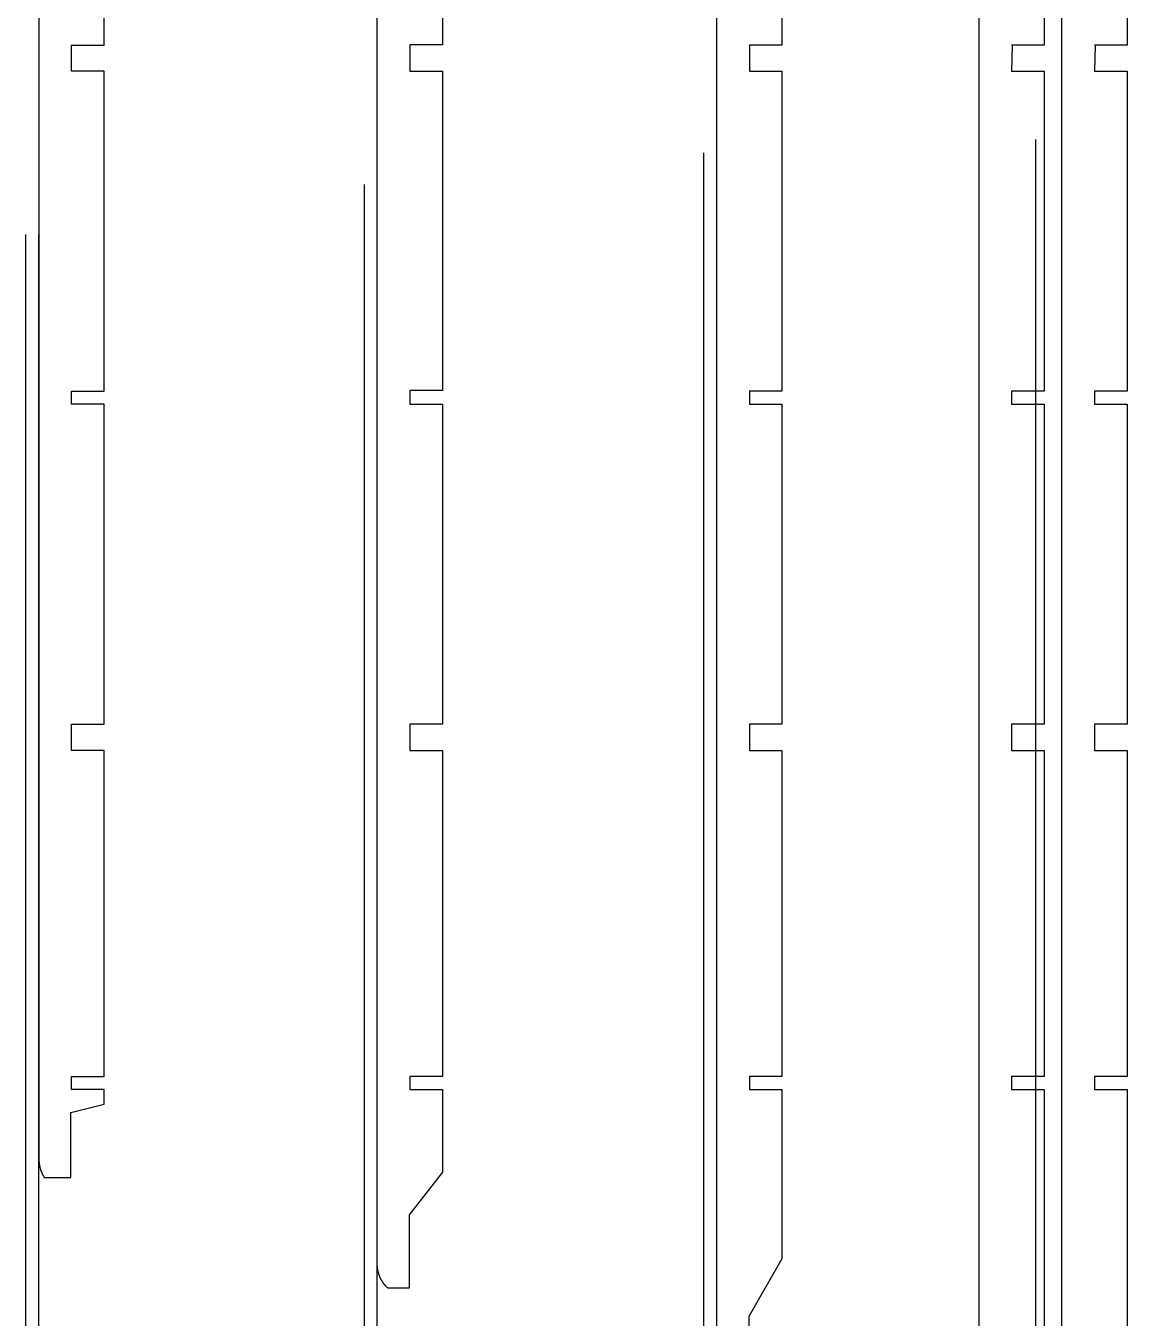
# Model space of a CAD drawing. Header units: inches. Extents: x -1514 to 1282, y -2074 to 286.
# Drawn here: x -1476.39 to -1442.6, y -1791.52 to -1751.88 of the extents above; entities that cross this region are included whole.
import ezdxf

# ---------------------------------------------------------------- set-up
doc = ezdxf.new("R2010")
doc.units = ezdxf.units.IN
doc.header["$LTSCALE"] = 0.1
doc.header["$MEASUREMENT"] = 0

msp = doc.modelspace()

# ---------------------------------------------------------------- linework, layer by layer
for p, q in [((-1445.4007, -1915.49827), (-1445.4007, -1755.36105)), ((-1444.6007, -1915.49827), (-1444.6007, -1755.36105)), ((-1455.59322, -1915.49827), (-1455.59322, -1755.77289)), ((-1455.19322, -1915.49827), (-1455.19322, -1755.77289)), ((-1465.99011, -1915.49827), (-1466.00187, -1756.74131)), ((-1465.60146, -1915.49827), (-1465.61322, -1756.74128)), ((-1476.39322, -1915.49827), (-1476.39322, -1758.27701)), ((-1475.99322, -1915.49827), (-1475.99322, -1758.27701))]:
    msp.add_line(p, q)
at = {"color": 7, "linetype": 'Continuous', "lineweight": 25}
for points in [[(-1447.1454, -1794.50138), (-1447.1454, -1732.0729)], [(-1444.6007, -1794.50138), (-1444.6007, -1732.0729)], [(-1455.19322, -1792.81013), (-1455.19322, -1733.76415)], [(-1463.62696, -1763.06832), (-1464.61196, -1763.06832), (-1464.612, -1763.48713), (-1463.612, -1763.48713), (-1463.612, -1773.30138), (-1464.612, -1773.30138), (-1464.612, -1774.10137), (-1463.612, -1774.10137), (-1463.612, -1784.10138), (-1464.612, -1784.10138), (-1464.612, -1784.50138), (-1463.612, -1784.50138), (-1463.612, -1784.73247), (-1463.612, -1784.96356), (-1463.612, -1785.19466), (-1463.612, -1785.42575), (-1463.612, -1785.65685), (-1463.612, -1785.88795), (-1463.612, -1786.11904), (-1463.612, -1786.35014), (-1463.612, -1786.58123), (-1463.612, -1786.81233), (-1463.612, -1787.04), (-1464.63203, -1788.35227), (-1464.63203, -1790.5957), (-1465.28652, -1790.5957), (-1465.28856, -1790.59383), (-1465.291, -1790.59157), (-1465.29342, -1790.58931), (-1465.29584, -1790.58704), (-1465.29825, -1790.58476), (-1465.30066, -1790.58247), (-1465.30305, -1790.58017), (-1465.30544, -1790.57786), (-1465.30782, -1790.57554), (-1465.31019, -1790.57321), (-1465.31256, -1790.57088), (-1465.31492, -1790.56853), (-1465.31727, -1790.56618), (-1465.31961, -1790.56382), (-1465.32195, -1790.56145), (-1465.32427, -1790.55907), (-1465.32659, -1790.55668), (-1465.3289, -1790.55429), (-1465.33121, -1790.55188), (-1465.3335, -1790.54947), (-1465.33579, -1790.54705), (-1465.33807, -1790.54462), (-1465.34034, -1790.54218), (-1465.34261, -1790.53974), (-1465.34486, -1790.53728), (-1465.34711, -1790.53482), (-1465.34935, -1790.53235), (-1465.35158, -1790.52987), (-1465.35381, -1790.52739), (-1465.35602, -1790.52489), (-1465.35823, -1790.52239), (-1465.36043, -1790.51988), (-1465.36262, -1790.51736), (-1465.3648, -1790.51484), (-1465.36698, -1790.51231), (-1465.36914, -1790.50977), (-1465.3713, -1790.50722), (-1465.37345, -1790.50466), (-1465.37559, -1790.5021), (-1465.37772, -1790.49953), (-1465.37984, -1790.49695), (-1465.38196, -1790.49437), (-1465.38406, -1790.49177), (-1465.38616, -1790.48918), (-1465.38825, -1790.48657), (-1465.39033, -1790.48395), (-1465.3924, -1790.48133), (-1465.39447, -1790.47871), (-1465.39652, -1790.47607), (-1465.39856, -1790.47343), (-1465.4006, -1790.47078), (-1465.40263, -1790.46813), (-1465.40465, -1790.46546), (-1465.40666, -1790.4628), (-1465.40866, -1790.46012), (-1465.41065, -1790.45744), (-1465.41263, -1790.45475), (-1465.41461, -1790.45205), (-1465.41657, -1790.44935), (-1465.41853, -1790.44664), (-1465.42047, -1790.44393), (-1465.42241, -1790.44121), (-1465.42434, -1790.43848), (-1465.42626, -1790.43575), (-1465.42817, -1790.43301), (-1465.43007, -1790.43026), (-1465.43196, -1790.42751), (-1465.43384, -1790.42476), (-1465.43571, -1790.42199), (-1465.43758, -1790.41922), (-1465.43943, -1790.41645), (-1465.44127, -1790.41367), (-1465.44311, -1790.41088), (-1465.44493, -1790.40809), (-1465.44675, -1790.40529), (-1465.44856, -1790.40248), (-1465.45035, -1790.39968), (-1465.45214, -1790.39686), (-1465.45392, -1790.39404), (-1465.45568, -1790.39121), (-1465.45744, -1790.38838), (-1465.45919, -1790.38555), (-1465.46093, -1790.38271), (-1465.46265, -1790.37986), (-1465.46437, -1790.37701), (-1465.46608, -1790.37415), (-1465.46778, -1790.37129), (-1465.46947, -1790.36842), (-1465.47115, -1790.36555), (-1465.47282, -1790.36267), (-1465.47447, -1790.35979), (-1465.47612, -1790.3569), (-1465.47776, -1790.35401), (-1465.47939, -1790.35111), (-1465.48101, -1790.34821), (-1465.48262, -1790.34531), (-1465.48421, -1790.3424), (-1465.4858, -1790.33948), (-1465.48738, -1790.33656), (-1465.48895, -1790.33364), (-1465.4905, -1790.33071), (-1465.49205, -1790.32777), (-1465.49359, -1790.32483), (-1465.49512, -1790.32188), (-1465.49665, -1790.31892), (-1465.49816, -1790.31596), (-1465.49966, -1790.31299), (-1465.50115, -1790.31002), (-1465.50264, -1790.30704), (-1465.50411, -1790.30406), (-1465.50557, -1790.30107), (-1465.50703, -1790.29808), (-1465.50847, -1790.29508), (-1465.50991, -1790.29207), (-1465.51134, -1790.28906), (-1465.51275, -1790.28605), (-1465.51416, -1790.28302), (-1465.51556, -1790.28), (-1465.51694, -1790.27697), (-1465.51832, -1790.27393), (-1465.51969, -1790.27089), (-1465.52105, -1790.26784), (-1465.5224, -1790.26479), (-1465.52374, -1790.26174), (-1465.52507, -1790.25868), (-1465.52639, -1790.25561), (-1465.5277, -1790.25254), (-1465.529, -1790.24947), (-1465.53029, -1790.24639), (-1465.53157, -1790.2433), (-1465.53284, -1790.24022), (-1465.5341, -1790.23712), (-1465.53535, -1790.23403), (-1465.53659, -1790.23093), (-1465.53783, -1790.22782), (-1465.53905, -1790.22471), (-1465.54026, -1790.2216), (-1465.54146, -1790.21848), (-1465.54266, -1790.21536), (-1465.54384, -1790.21223), (-1465.54501, -1790.2091), (-1465.54617, -1790.20597), (-1465.54733, -1790.20283), (-1465.54847, -1790.19969), (-1465.5496, -1790.19654), (-1465.55073, -1790.19339), (-1465.55184, -1790.19024), (-1465.55295, -1790.18708), (-1465.55404, -1790.18392), (-1465.55512, -1790.18076), (-1465.5562, -1790.17759), (-1465.55726, -1790.17442), (-1465.55831, -1790.17125), (-1465.55936, -1790.16807), (-1465.56039, -1790.16489), (-1465.56141, -1790.16171), (-1465.56243, -1790.15852), (-1465.56343, -1790.15533), (-1465.56442, -1790.15214), (-1465.56541, -1790.14894), (-1465.56638, -1790.14575), (-1465.56734, -1790.14254), (-1465.56829, -1790.13934), (-1465.56924, -1790.13613), (-1465.57017, -1790.13292), (-1465.57109, -1790.12971), (-1465.572, -1790.12649), (-1465.57291, -1790.12328), (-1465.5738, -1790.12006), (-1465.57468, -1790.11683), (-1465.57555, -1790.11361), (-1465.57641, -1790.11038), (-1465.57726, -1790.10715), (-1465.5781, -1790.10392), (-1465.57893, -1790.10068), (-1465.57975, -1790.09745), (-1465.58056, -1790.09421), (-1465.58136, -1790.09097), (-1465.58215, -1790.08772), (-1465.58293, -1790.08448), (-1465.5837, -1790.08123), (-1465.58446, -1790.07798), (-1465.58521, -1790.07473), (-1465.58594, -1790.07148), (-1465.58667, -1790.06823), (-1465.58739, -1790.06497), (-1465.58809, -1790.06171), (-1465.58879, -1790.05845), (-1465.58947, -1790.05519), (-1465.59015, -1790.05193), (-1465.59081, -1790.04867), (-1465.59147, -1790.0454), (-1465.59211, -1790.04214), (-1465.59275, -1790.03887), (-1465.59337, -1790.0356), (-1465.59398, -1790.03233), (-1465.59458, -1790.02906), (-1465.59517, -1790.02579), (-1465.59575, -1790.02251), (-1465.59632, -1790.01924), (-1465.59688, -1790.01596), (-1465.59744, -1790.01265), (-1465.59798, -1790.00934), (-1465.59852, -1790.00603), (-1465.59904, -1790.00272), (-1465.59955, -1789.9994), (-1465.60005, -1789.99608), (-1465.60055, -1789.99276), (-1465.60103, -1789.98944), (-1465.6015, -1789.98612), (-1465.60196, -1789.98279), (-1465.60241, -1789.97947), (-1465.60285, -1789.97614), (-1465.60328, -1789.97281), (-1465.6037, -1789.96948), (-1465.60411, -1789.96614), (-1465.60451, -1789.96281), (-1465.6049, -1789.95947), (-1465.60528, -1789.95613), (-1465.60565, -1789.95279), (-1465.606, -1789.94945), (-1465.60635, -1789.94611), (-1465.60669, -1789.94277), (-1465.60702, -1789.93943), (-1465.60733, -1789.93608), (-1465.60764, -1789.93274), (-1465.60793, -1789.92939), (-1465.60822, -1789.92604), (-1465.60849, -1789.92269), (-1465.60876, -1789.91934), (-1465.60901, -1789.91599), (-1465.60926, -1789.91264), (-1465.60949, -1789.90929), (-1465.60971, -1789.90594), (-1465.60993, -1789.90258), (-1465.61013, -1789.89923), (-1465.61032, -1789.89588), (-1465.6105, -1789.89252), (-1465.61067, -1789.88917), (-1465.61083, -1789.88581), (-1465.61098, -1789.88246), (-1465.61112, -1789.8791), (-1465.61125, -1789.87575), (-1465.61137, -1789.87239), (-1465.61148, -1789.86903), (-1465.61158, -1789.86568), (-1465.61167, -1789.86232), (-1465.61175, -1789.85897), (-1465.61181, -1789.85561), (-1465.61187, -1789.85225), (-1465.61192, -1789.8489), (-1465.61195, -1789.84554), (-1465.61198, -1789.84219), (-1465.612, -1789.83883), (-1465.612, -1789.83547), (-1465.612, -1736.5075)], [(-1475.99322, -1739.94063), (-1475.99322, -1786.63365), (-1475.99321, -1786.6384), (-1475.99318, -1786.64315), (-1475.99313, -1786.6479), (-1475.99305, -1786.65265), (-1475.99296, -1786.6574), (-1475.99285, -1786.66216), (-1475.99271, -1786.66691), (-1475.99255, -1786.67166), (-1475.99238, -1786.67642), (-1475.99218, -1786.68117), (-1475.99196, -1786.68593), (-1475.99172, -1786.69068), (-1475.99146, -1786.69543), (-1475.99118, -1786.70019), (-1475.99088, -1786.70494), (-1475.99055, -1786.70969), (-1475.99021, -1786.71444), (-1475.98985, -1786.71919), (-1475.98946, -1786.72394), (-1475.98905, -1786.72869), (-1475.98863, -1786.73343), (-1475.98818, -1786.73818), (-1475.98771, -1786.74292), (-1475.98722, -1786.74766), (-1475.98671, -1786.7524), (-1475.98618, -1786.75713), (-1475.98563, -1786.76187), (-1475.98505, -1786.7666), (-1475.98446, -1786.77133), (-1475.98384, -1786.77605), (-1475.98321, -1786.78078), (-1475.98255, -1786.7855), (-1475.98187, -1786.79021), (-1475.98117, -1786.79492), (-1475.98045, -1786.79963), (-1475.97971, -1786.80434), (-1475.97895, -1786.80904), (-1475.97817, -1786.81374), (-1475.97736, -1786.81844), (-1475.97654, -1786.82313), (-1475.97569, -1786.82781), (-1475.97483, -1786.83249), (-1475.97394, -1786.83717), (-1475.97303, -1786.84184), (-1475.9721, -1786.84651), (-1475.97115, -1786.85117), (-1475.97018, -1786.85583), (-1475.96919, -1786.86048), (-1475.96818, -1786.86513), (-1475.96714, -1786.86977), (-1475.96609, -1786.8744), (-1475.96501, -1786.87903), (-1475.96391, -1786.88365), (-1475.9628, -1786.88827), (-1475.96166, -1786.89288), (-1475.96108, -1786.89518), (-1475.9605, -1786.89747), (-1475.95933, -1786.90204), (-1475.95813, -1786.90661), (-1475.95691, -1786.91117), (-1475.95567, -1786.91573), (-1475.95441, -1786.92028), (-1475.95313, -1786.92483), (-1475.95182, -1786.92938), (-1475.9505, -1786.93392), (-1475.94915, -1786.93845), (-1475.94778, -1786.94298), (-1475.94639, -1786.94751), (-1475.94498, -1786.95203), (-1475.94355, -1786.95655), (-1475.94209, -1786.96106), (-1475.94062, -1786.96556), (-1475.93912, -1786.97006), (-1475.9376, -1786.97455), (-1475.93607, -1786.97904), (-1475.93451, -1786.98352), (-1475.93292, -1786.98799), (-1475.93132, -1786.99246), (-1475.9297, -1786.99692), (-1475.92806, -1787.00137), (-1475.92639, -1787.00582), (-1475.92471, -1787.01026), (-1475.923, -1787.01469), (-1475.92127, -1787.01911), (-1475.91952, -1787.02353), (-1475.91776, -1787.02794), (-1475.91597, -1787.03234), (-1475.91416, -1787.03673), (-1475.91233, -1787.04112), (-1475.91048, -1787.04549), (-1475.90861, -1787.04986), (-1475.90671, -1787.05422), (-1475.9048, -1787.05857), (-1475.90287, -1787.06291), (-1475.90092, -1787.06724), (-1475.89894, -1787.07156), (-1475.89695, -1787.07587), (-1475.89494, -1787.08017), (-1475.89291, -1787.08446), (-1475.89085, -1787.08875), (-1475.88878, -1787.09302), (-1475.88669, -1787.09728), (-1475.88457, -1787.10153), (-1475.88244, -1787.10577), (-1475.88029, -1787.11), (-1475.87811, -1787.11422), (-1475.87592, -1787.11843), (-1475.87371, -1787.12263), (-1475.87148, -1787.12681), (-1475.86923, -1787.13099), (-1475.86695, -1787.13515), (-1475.86466, -1787.1393), (-1475.86235, -1787.14344), (-1475.86002, -1787.14756), (-1475.85767, -1787.15168), (-1475.85531, -1787.15578), (-1475.85292, -1787.15987), (-1475.85051, -1787.16394), (-1475.84808, -1787.168), (-1475.84564, -1787.17205), (-1475.84317, -1787.17609), (-1475.84069, -1787.18011), (-1475.83819, -1787.18412), (-1475.83566, -1787.18812), (-1475.83312, -1787.1921), (-1475.83056, -1787.19607), (-1475.82798, -1787.20002), (-1475.82538, -1787.20396), (-1475.82277, -1787.20788), (-1475.01353, -1787.20788), (-1475.01353, -1785.20788), (-1473.99322, -1784.95283), (-1473.99322, -1784.50137), (-1474.99322, -1784.50137), (-1474.99322, -1784.10137), (-1473.99322, -1784.10137), (-1473.99322, -1774.10137), (-1474.99322, -1774.10137), (-1474.99322, -1773.30137), (-1473.99322, -1773.30137), (-1473.99322, -1763.48713), (-1474.99322, -1763.48713), (-1474.99322, -1763.08713), (-1473.99322, -1763.08713), (-1473.99322, -1753.27289), (-1474.99322, -1753.27289), (-1474.99322, -1752.47289), (-1473.99322, -1752.47289), (-1473.99322, -1742.47289)], [(-1463.612, -1742.4729), (-1463.612, -1752.46289), (-1464.612, -1752.46289), (-1464.612, -1753.2729), (-1463.612, -1753.2729), (-1463.61196, -1763.0717)], [(-1453.19322, -1742.4729), (-1453.19322, -1752.4729), (-1454.19322, -1752.4729), (-1454.19322, -1753.2729), (-1453.19322, -1753.2729), (-1453.19322, -1763.08714), (-1454.19322, -1763.08714), (-1454.19322, -1763.48714), (-1453.19322, -1763.48714), (-1453.19322, -1773.30138), (-1454.19322, -1773.30138), (-1454.19322, -1774.10138), (-1453.19322, -1774.10138), (-1453.19322, -1784.10138), (-1454.19322, -1784.10138), (-1454.19322, -1784.50138), (-1453.19322, -1784.50138), (-1453.19322, -1784.97371), (-1453.19322, -1785.44603), (-1453.19322, -1785.91836), (-1453.19322, -1786.39069), (-1453.19322, -1786.86301), (-1453.19322, -1787.33534), (-1453.19322, -1787.80767), (-1453.19322, -1788.28), (-1453.19322, -1788.75232), (-1453.19322, -1789.22465), (-1453.19322, -1789.69698), (-1454.21326, -1791.46374), (-1454.21326, -1793.46374)], [(-1445.1454, -1742.4729), (-1445.1454, -1752.4729), (-1446.1454, -1752.4729)], [(-1442.6007, -1742.4729), (-1442.6007, -1752.4729), (-1443.6007, -1752.4729)], [(-1446.12502, -1752.4729), (-1446.1454, -1753.2729), (-1445.1454, -1753.2729), (-1445.1454, -1763.08714), (-1446.1454, -1763.08714), (-1446.1454, -1763.48714), (-1445.1454, -1763.48714), (-1445.1454, -1773.30138), (-1446.1454, -1773.30138), (-1446.1454, -1774.10138), (-1445.1454, -1774.10138), (-1445.1454, -1784.10138), (-1446.1454, -1784.10138), (-1446.1454, -1784.50138), (-1445.1454, -1784.50138), (-1445.1454, -1792.71024)], [(-1443.58032, -1752.4729), (-1443.6007, -1753.2729), (-1442.6007, -1753.2729), (-1442.6007, -1763.08714), (-1443.6007, -1763.08714), (-1443.6007, -1763.48714), (-1442.6007, -1763.48714), (-1442.6007, -1773.30138), (-1443.6007, -1773.30138), (-1443.6007, -1774.10138), (-1442.6007, -1774.10138), (-1442.6007, -1784.10138), (-1443.6007, -1784.10138), (-1443.6007, -1784.50138), (-1442.6007, -1784.50138), (-1442.6007, -1792.71024)]]:
    msp.add_lwpolyline(points, dxfattribs=at)

doc.saveas('drawing.dxf')
